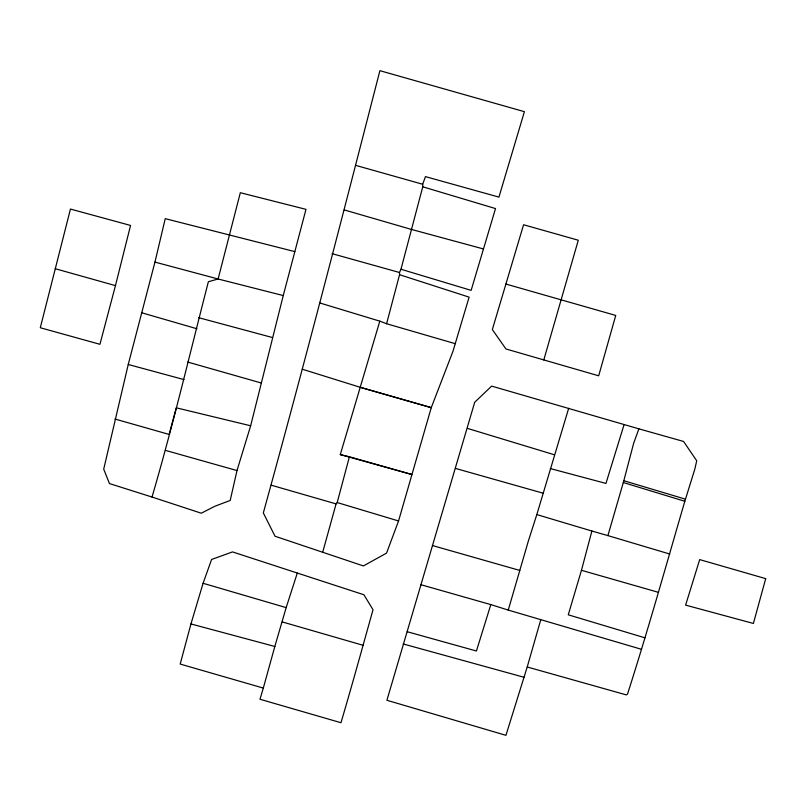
<?xml version="1.0" encoding="UTF-8"?>
<svg xmlns="http://www.w3.org/2000/svg" width="806" height="806" viewBox="0 0 806 806"><rect width="100%" height="100%" fill="white"/><g stroke="black" fill="none" stroke-linecap="round" stroke-linejoin="round"><path stroke-width="1.21" d="M283.249 295.56L250.656 425.78L236.994 470.563L230.194 500.445L214.93 506.228L201.278 513.21L152.012 497.04C172.917 425.8 189.863 353.532 208.371 281.737L218.104 278.997L283.249 295.56L305.978 209.348L240.329 192.705L218.104 278.997L154.954 262.101L165.24 218.658L294.835 251.613M154.954 262.101L128.245 364.483L103.702 469.152L109.455 483.57L152.012 497.04M399.554 274.705L469.112 297.142L453.002 351.194L431.26 407.645L398.557 520.968L386.537 553.128L363.395 565.933L275.027 536.242L263.32 512.928C303.922 365.974 341.945 218.335 379.898 70.676L524.404 111.671L498.934 197.117L425.457 176.615L422.687 184.252L422.757 186.801L400.975 269.254L399.514 272.509L399.554 274.705L386.598 323.73L455.239 343.678M115.46 285.626L130.552 225.448L70.454 209.056L40.3 327.74L99.934 344.303L115.46 285.626L55.221 268.71M669.796 554.044L607.905 535.607L623.834 480.719L633.667 443.199L638.896 428.842L683.579 441.456L696.727 460.79L694.812 469.163L684.828 501.272C666.018 565.621 647.994 630.242 627.521 694.057L626.383 694.913L527.215 666.985L505.936 735.324L386.91 700.273L474.714 402.244L491.65 386.104L638.896 428.842M322.793 551.909L336.082 503.891L337.2 502.551L349.411 456.76L411.836 474.502L340.283 454.604L379.807 321.161L319.982 303.016M644.941 637.818L568.27 614.807L581.458 570.305L591.896 531.033L536.816 514.581L528.393 540.907L508.254 610.082L641.475 649.304M190.951 623.945L180.191 664.063L263.31 688.082L259.985 699.255L340.968 722.72C352.091 685.191 362.448 647.44 373.017 609.739L363.909 594.768L232.521 551.909L211.595 559.465L203.082 583.282L190.951 623.945L274.826 646.472L286.16 607.613L297.293 573.076M263.31 688.082L274.826 646.472M527.215 666.985L540.725 619.905M543.798 359.939L578.285 240.228L523.578 224.743L492.335 329.553L505.936 348.958L598.677 375.808L615.744 315.438L505.906 284.044M536.816 514.581L568.663 408.36M624.116 424.51L605.961 483.419L550.357 468.578M508.254 610.082L490.814 604.601L476.427 651.006L407.252 631.733M340.283 454.604L349.411 456.76M250.656 425.78L176.302 407.816L169.119 434.434L114.966 419.029M198.659 317.675L272.267 337.492M483.479 248.963L411.1 229.337L344.212 209.913M128.245 364.483L183.99 379.596M403.202 643.954L523.95 677.252M332.072 253.658L399.514 272.509M355.698 165.371L422.687 184.252M360.453 387.374L431.26 407.645L360.453 387.374L302.27 369.208M455.39 468.387L543.113 493.191M165.401 450.363L236.994 470.563M187.798 362.085L260.993 382.91M420.954 584.723L490.814 604.601M591.896 531.033L607.905 535.607M581.458 570.305L657.787 592.148M432.399 545.521L519.799 570.447M282.261 621.93L363.395 645.384M141.483 312.708L196.956 328.767M271.279 485.202L336.082 503.891M203.082 583.282L286.16 607.613M422.757 186.801L495.519 208.573L471.137 290.361L400.975 269.254M623.834 480.719L685.533 499.186M337.2 502.551L398.557 520.968M467.49 428.409L554.538 454.816M623.25 482.512L684.828 501.272M379.807 321.161L386.598 323.73M765.7 578.637L753.398 623.451L685.614 605.125L699.689 559.596L765.7 578.637"/></g></svg>
